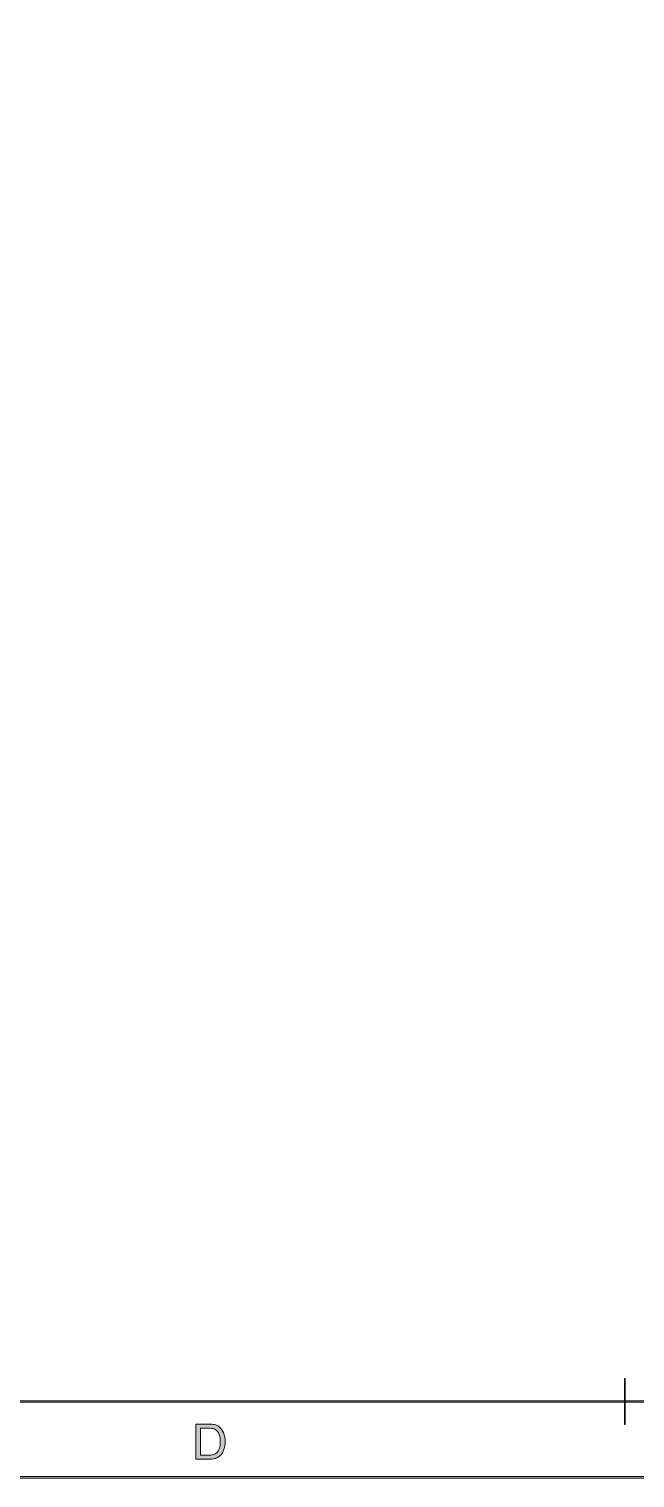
# Model space of a CAD drawing. Header units: inches. Extents: x 0.54 to 10.46, y 0.74 to 7.76.
# Drawn here: x 7.097 to 8.434, y 0.739 to 3.937 of the extents above; entities that cross this region are included whole.
import ezdxf

# ---------------------------------------------------------------- set-up
doc = ezdxf.new("R2010")
doc.units = ezdxf.units.IN
doc.header["$MEASUREMENT"] = 0
doc.layers.add('BG', color=7, linetype='Continuous')

# ---------------------------------------------------------------- blocks, each defined once
blk = doc.blocks.new('block 2')
at = {"layer": 'BG', "true_color": 0xffffff}
h = blk.add_hatch(color=7, dxfattribs=at)
h.dxf.hatch_style = 2
edge = h.paths.add_edge_path()
edge.add_spline(control_points=[(10.296, 0.9061), (10.296, 0.9061), (0.8711, 0.9061), (0.8711, 0.9061), (0.8702, 0.9061), (0.8694, 0.9069), (0.8694, 0.9079), (0.8694, 0.9079), (0.8694, 7.5922), (0.8694, 7.5922), (0.8694, 7.5931), (0.8702, 7.5939), (0.8711, 7.5939), (0.8711, 7.5939), (10.296, 7.5939), (10.296, 7.5939), (10.297, 7.5939), (10.2977, 7.5931), (10.2977, 7.5922), (10.2977, 7.5922), (10.2977, 0.9079), (10.2977, 0.9079), (10.2977, 0.9069), (10.297, 0.9061), (10.296, 0.9061)], knot_values=[0, 0, 0, 0, 1, 1, 1, 2, 2, 2, 3, 3, 3, 4, 4, 4, 5, 5, 5, 6, 6, 6, 7, 7, 7, 8, 8, 8, 8], degree=3, periodic=1)
h.paths.add_polyline_path([(0.8729, 0.9096), (10.2943, 0.9096), (10.2943, 7.5904), (0.8729, 7.5904)])
at = {"layer": 'BG', "lineweight": 0}
blk.add_lwpolyline([(0.8729, 0.9096), (10.2943, 0.9096), (10.2943, 7.5904), (0.8729, 7.5904), (0.8729, 0.9096)], dxfattribs=at)
blk.add_open_spline([(10.296, 0.9061), (10.296, 0.9061), (0.8711, 0.9061), (0.8711, 0.9061), (0.8702, 0.9061), (0.8694, 0.9069), (0.8694, 0.9079), (0.8694, 0.9079), (0.8694, 7.5922), (0.8694, 7.5922), (0.8694, 7.5931), (0.8702, 7.5939), (0.8711, 7.5939), (0.8711, 7.5939), (10.296, 7.5939), (10.296, 7.5939), (10.297, 7.5939), (10.2977, 7.5931), (10.2977, 7.5922), (10.2977, 7.5922), (10.2977, 0.9079), (10.2977, 0.9079), (10.2977, 0.9069), (10.297, 0.9061), (10.296, 0.9061)], degree=3, knots=[0, 0, 0, 0, 1, 1, 1, 2, 2, 2, 3, 3, 3, 4, 4, 4, 5, 5, 5, 6, 6, 6, 7, 7, 7, 8, 8, 8, 8], dxfattribs=at)
blk = doc.blocks.new('block 47')
at = {"layer": 'BG', "true_color": 0xffffff}
h = blk.add_hatch(color=7, dxfattribs=at)
h.dxf.hatch_style = 2
edge = h.paths.add_edge_path()
edge.add_spline(control_points=[(8.411, 0.857), (8.4106, 0.857), (8.4103, 0.8573), (8.4103, 0.8577), (8.4103, 0.8577), (8.4103, 0.958), (8.4103, 0.958), (8.4103, 0.9584), (8.4106, 0.9587), (8.411, 0.9587), (8.4114, 0.9587), (8.4117, 0.9584), (8.4117, 0.958), (8.4117, 0.958), (8.4117, 0.8577), (8.4117, 0.8577), (8.4117, 0.8573), (8.4114, 0.857), (8.411, 0.857)], knot_values=[0, 0, 0, 0, 1, 1, 1, 2, 2, 2, 3, 3, 3, 4, 4, 4, 5, 5, 5, 6, 6, 6, 6], degree=3, periodic=1)
at = {"layer": 'BG', "lineweight": 0}
blk.add_open_spline([(8.411, 0.857), (8.4106, 0.857), (8.4103, 0.8573), (8.4103, 0.8577), (8.4103, 0.8577), (8.4103, 0.958), (8.4103, 0.958), (8.4103, 0.9584), (8.4106, 0.9587), (8.411, 0.9587), (8.4114, 0.9587), (8.4117, 0.9584), (8.4117, 0.958), (8.4117, 0.958), (8.4117, 0.8577), (8.4117, 0.8577), (8.4117, 0.8573), (8.4114, 0.857), (8.411, 0.857)], degree=3, knots=[0, 0, 0, 0, 1, 1, 1, 2, 2, 2, 3, 3, 3, 4, 4, 4, 5, 5, 5, 6, 6, 6, 6], dxfattribs=at)
blk = doc.blocks.new('block 46')
at = {"layer": 'BG'}
blk.add_blockref('block 47', (0, 0), dxfattribs=at)
blk = doc.blocks.new('block 55')
at = {"layer": 'BG', "true_color": 0xffffff}
h = blk.add_hatch(color=7, dxfattribs=at)
h.dxf.hatch_style = 2
edge = h.paths.add_edge_path()
edge.add_spline(control_points=[(7.465, 0.7803), (7.465, 0.7803), (7.465, 0.8581), (7.465, 0.8581), (7.465, 0.8581), (7.4918, 0.8581), (7.4918, 0.8581), (7.4979, 0.8581), (7.5025, 0.8577), (7.5057, 0.857), (7.5101, 0.8559), (7.5139, 0.8541), (7.5171, 0.8514), (7.5212, 0.8479), (7.5243, 0.8435), (7.5263, 0.8381), (7.5283, 0.8327), (7.5294, 0.8265), (7.5294, 0.8196), (7.5294, 0.8137), (7.5287, 0.8084), (7.5273, 0.8039), (7.5259, 0.7993), (7.5241, 0.7955), (7.522, 0.7926), (7.5198, 0.7896), (7.5175, 0.7872), (7.5149, 0.7855), (7.5123, 0.7838), (7.5092, 0.7825), (7.5056, 0.7816), (7.502, 0.7807), (7.4978, 0.7803), (7.4931, 0.7803), (7.4931, 0.7803), (7.465, 0.7803), (7.465, 0.7803)], knot_values=[0, 0, 0, 0, 1, 1, 1, 2, 2, 2, 3, 3, 3, 4, 4, 4, 5, 5, 5, 6, 6, 6, 7, 7, 7, 8, 8, 8, 9, 9, 9, 10, 10, 10, 11, 11, 11, 12, 12, 12, 12], degree=3, periodic=1)
edge = h.paths.add_edge_path()
edge.add_spline(control_points=[(7.4753, 0.7894), (7.4753, 0.7894), (7.4919, 0.7894), (7.4919, 0.7894), (7.4971, 0.7894), (7.5011, 0.7899), (7.504, 0.7909), (7.5069, 0.7918), (7.5093, 0.7932), (7.511, 0.7949), (7.5134, 0.7974), (7.5153, 0.8006), (7.5167, 0.8048), (7.5181, 0.8089), (7.5187, 0.8139), (7.5187, 0.8198), (7.5187, 0.8279), (7.5174, 0.8342), (7.5147, 0.8385), (7.5121, 0.8429), (7.5088, 0.8458), (7.505, 0.8473), (7.5022, 0.8484), (7.4978, 0.8489), (7.4917, 0.8489), (7.4917, 0.8489), (7.4753, 0.8489), (7.4753, 0.8489), (7.4753, 0.8489), (7.4753, 0.7894), (7.4753, 0.7894)], knot_values=[0, 0, 0, 0, 1, 1, 1, 2, 2, 2, 3, 3, 3, 4, 4, 4, 5, 5, 5, 6, 6, 6, 7, 7, 7, 8, 8, 8, 9, 9, 9, 10, 10, 10, 10], degree=3, periodic=1)
at = {"layer": 'BG', "lineweight": 0}
for points, knots in [([(7.465, 0.7803), (7.465, 0.7803), (7.465, 0.8581), (7.465, 0.8581), (7.465, 0.8581), (7.4918, 0.8581), (7.4918, 0.8581), (7.4979, 0.8581), (7.5025, 0.8577), (7.5057, 0.857), (7.5101, 0.8559), (7.5139, 0.8541), (7.5171, 0.8514), (7.5212, 0.8479), (7.5243, 0.8435), (7.5263, 0.8381), (7.5283, 0.8327), (7.5294, 0.8265), (7.5294, 0.8196), (7.5294, 0.8137), (7.5287, 0.8084), (7.5273, 0.8039), (7.5259, 0.7993), (7.5241, 0.7955), (7.522, 0.7926), (7.5198, 0.7896), (7.5175, 0.7872), (7.5149, 0.7855), (7.5123, 0.7838), (7.5092, 0.7825), (7.5056, 0.7816), (7.502, 0.7807), (7.4978, 0.7803), (7.4931, 0.7803), (7.4931, 0.7803), (7.465, 0.7803), (7.465, 0.7803)], [0, 0, 0, 0, 1, 1, 1, 2, 2, 2, 3, 3, 3, 4, 4, 4, 5, 5, 5, 6, 6, 6, 7, 7, 7, 8, 8, 8, 9, 9, 9, 10, 10, 10, 11, 11, 11, 12, 12, 12, 12]), ([(7.4753, 0.7894), (7.4753, 0.7894), (7.4919, 0.7894), (7.4919, 0.7894), (7.4971, 0.7894), (7.5011, 0.7899), (7.504, 0.7909), (7.5069, 0.7918), (7.5093, 0.7932), (7.511, 0.7949), (7.5134, 0.7974), (7.5153, 0.8006), (7.5167, 0.8048), (7.5181, 0.8089), (7.5187, 0.8139), (7.5187, 0.8198), (7.5187, 0.8279), (7.5174, 0.8342), (7.5147, 0.8385), (7.5121, 0.8429), (7.5088, 0.8458), (7.505, 0.8473), (7.5022, 0.8484), (7.4978, 0.8489), (7.4917, 0.8489), (7.4917, 0.8489), (7.4753, 0.8489), (7.4753, 0.8489), (7.4753, 0.8489), (7.4753, 0.7894), (7.4753, 0.7894)], [0, 0, 0, 0, 1, 1, 1, 2, 2, 2, 3, 3, 3, 4, 4, 4, 5, 5, 5, 6, 6, 6, 7, 7, 7, 8, 8, 8, 9, 9, 9, 10, 10, 10, 10])]:
    blk.add_open_spline(points, degree=3, knots=knots, dxfattribs=at)
blk = doc.blocks.new('block 54')
at = {"layer": 'BG'}
blk.add_blockref('block 55', (0, 0), dxfattribs=at)
blk = doc.blocks.new('block 62')
at = {"layer": 'BG', "true_color": 0xffffff}
h = blk.add_hatch(color=7, dxfattribs=at)
h.dxf.hatch_style = 2
edge = h.paths.add_edge_path()
edge.add_spline(control_points=[(10.4631, 0.739), (10.4631, 0.739), (0.5369, 0.739), (0.5369, 0.739), (0.5359, 0.739), (0.5352, 0.7398), (0.5352, 0.7407), (0.5352, 0.7407), (0.5352, 7.7593), (0.5352, 7.7593), (0.5352, 7.7602), (0.5359, 7.761), (0.5369, 7.761), (0.5369, 7.761), (10.4631, 7.761), (10.4631, 7.761), (10.4641, 7.761), (10.4648, 7.7602), (10.4648, 7.7593), (10.4648, 7.7593), (10.4648, 0.7407), (10.4648, 0.7407), (10.4648, 0.7398), (10.4641, 0.739), (10.4631, 0.739)], knot_values=[0, 0, 0, 0, 1, 1, 1, 2, 2, 2, 3, 3, 3, 4, 4, 4, 5, 5, 5, 6, 6, 6, 7, 7, 7, 8, 8, 8, 8], degree=3, periodic=1)
h.paths.add_polyline_path([(0.5386, 0.7425), (10.4614, 0.7425), (10.4614, 7.7575), (0.5386, 7.7575)])
at = {"layer": 'BG', "lineweight": 0}
blk.add_lwpolyline([(0.5386, 0.7425), (10.4614, 0.7425), (10.4614, 7.7575), (0.5386, 7.7575), (0.5386, 0.7425)], dxfattribs=at)
blk.add_open_spline([(10.4631, 0.739), (10.4631, 0.739), (0.5369, 0.739), (0.5369, 0.739), (0.5359, 0.739), (0.5352, 0.7398), (0.5352, 0.7407), (0.5352, 0.7407), (0.5352, 7.7593), (0.5352, 7.7593), (0.5352, 7.7602), (0.5359, 7.761), (0.5369, 7.761), (0.5369, 7.761), (10.4631, 7.761), (10.4631, 7.761), (10.4641, 7.761), (10.4648, 7.7602), (10.4648, 7.7593), (10.4648, 7.7593), (10.4648, 0.7407), (10.4648, 0.7407), (10.4648, 0.7398), (10.4641, 0.739), (10.4631, 0.739)], degree=3, knots=[0, 0, 0, 0, 1, 1, 1, 2, 2, 2, 3, 3, 3, 4, 4, 4, 5, 5, 5, 6, 6, 6, 7, 7, 7, 8, 8, 8, 8], dxfattribs=at)

msp = doc.modelspace()

# ---------------------------------------------------------------- block references
at = {"layer": 'BG'}
for name in ['block 62', 'block 2', 'block 46', 'block 54']:
    msp.add_blockref(name, (0, 0), dxfattribs=at)

doc.saveas('drawing.dxf')
